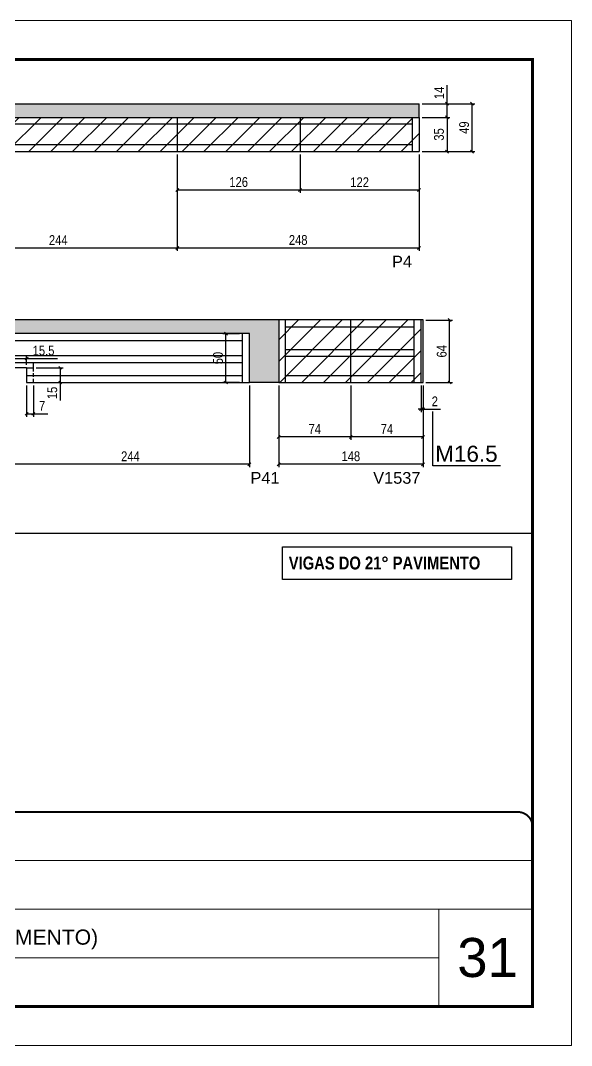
# Model space of a CAD drawing. Extents: x 3309 to 9563, y -2522 to 14608.
# Drawn here: x 7413 to 7978, y 5518 to 6568 of the extents above; entities that cross this region are included whole.
import ezdxf

# ---------------------------------------------------------------- set-up
doc = ezdxf.new("R2010")
doc.units = 0
for name, pattern in [('CONTINUO', [0]), ('DASHED', [0.75, 0.5, -0.25]), ('HIDDEN', [0.375, 0.25, -0.125])]:
    doc.linetypes.add(name, pattern=pattern)
for name, color, linetype in [('5', 5, 'Continuous'), ('COTA', 241, 'Continuous'), ('NOMENCLATURA', 7, 'Continuous'), ('Painéis', 200, 'Continuous'), ('SARR_2.2x7', 40, 'Continuous')]:
    doc.layers.add(name, color=color, linetype=linetype)
for name, color, linetype, lineweight in [('CARIMBO', 255, 'Continuous', 9), ('Folhas', 255, 'Continuous', 9), ('Hachura', 251, 'Continuous', 9), ('SARRAFO DE PRESSAO', 251, 'DASHED', 9)]:
    doc.layers.add(name, color=color, linetype=linetype, lineweight=lineweight)
doc.styles.add('ARIAL', font='arial.ttf')
doc.styles.add('COTA TECNICA', font='techl___.ttf', dxfattribs={"height": 10})
doc.styles.get("Standard").update_dxf_attribs({"font": 'arial.ttf'})
doc.styles.add('TECNICA', font='techb___.ttf', dxfattribs={"height": 10})
doc.dimstyles.new('PAINEL', dxfattribs={"dimtxt": 10, "dimasz": 3, "dimexe": 3, "dimexo": 3, "dimgap": 3, "dimtad": 1, "dimdec": 1, "dimzin": 12, "dimdsep": 46, "dimtxsty": 'COTA TECNICA', "dimblk1": 'OBLIQUE', "dimblk2": 'OBLIQUE', "dimsah": 1, "dimcen": 0.9, "dimclrd": 4, "dimclre": 4, "dimclrt": 240, "dimadec": 1, "dimazin": 3, "dimtfac": 1, "dimtdec": 1, "dimtmove": 0, "dimatfit": 3, "dimfxl": 1, "dimtolj": 1, "dimtzin": 12, "dimarcsym": 0})

# ---------------------------------------------------------------- blocks, each defined once
blk = doc.blocks.new('9999999999')
at = {"color": 30, "linetype": 'CONTINUO'}
for p, q in [((98564.6, 34379.6), (99584, 34379.6)), ((98564.6, 34329.8), (99488, 34329.8)), ((99584, 34329.8), (99488, 34329.8)), ((99488, 34329.8), (99488, 34230.2)), ((98564.6, 34280), (99488, 34280))]:
    blk.add_line(p, q, dxfattribs=at)
at = {"color": 30, "linetype": 'CONTINUO', "const_width": 2}
blk.add_lwpolyline([(99584, 34230.2), (99584, 34414.4, 0.414214), (99569, 34429.4), (98229, 34429.4, 0.414214), (98214, 34414.4), (98214, 34245.2, 0.414214), (98229, 34230.2), (99584, 34230.2)], format="xyb", dxfattribs=at)
at = {"layer": 'Folhas'}
blk.add_lwpolyline([(98139, 34190.2), (99624, 34190.2), (99624, 35240.2), (98139, 35240.2)], close=True, dxfattribs=at)
at = {"layer": 'Folhas', "color": 30, "const_width": 3}
blk.add_lwpolyline([(98214, 34230.2), (99584, 34230.2), (99584, 35200.2), (98214, 35200.2)], close=True, dxfattribs=at)
at = {"color": 7, "linetype": 'Continuous', "ltscale": 5, "style": 'ARIAL'}
blk.add_text('TIPO (7° AO 21° PAVIMENTO)', height=15.483, dxfattribs=at).set_placement((98837.7, 34293.5))
blk = doc.blocks.new('_Oblique')
at = {"color": 0, "linetype": 'ByBlock', "lineweight": -2}
blk.add_line((-0.5, -0.5), (0.5, 0.5), dxfattribs=at)
blk = doc.blocks.new('*D2687')
at = {"layer": 'COTA', "color": 4, "lineweight": -2, "transparency": 16777216}
for p, q in [((7329.6, 6430.6), (7329.6, 6331.8)), ((7573.6, 6430.6), (7573.6, 6331.8)), ((7329.6, 6334.8), (7573.6, 6334.8))]:
    blk.add_line(p, q, dxfattribs=at)
at = {"layer": 'Defpoints', "color": 0, "transparency": 16777216}
for p in [(7329.6, 6433.6), (7573.6, 6433.6), (7573.6, 6334.8)]:
    blk.add_point(p, dxfattribs=at)
at = {"layer": 'COTA', "color": 4, "lineweight": -2, "transparency": 16777216, "xscale": 3, "yscale": 3, "zscale": 3, "rotation": 180}
blk.add_blockref('_Oblique', (7329.6, 6334.8), dxfattribs=at)
at = {"layer": 'COTA', "color": 4, "lineweight": -2, "transparency": 16777216, "xscale": 3, "yscale": 3, "zscale": 3}
blk.add_blockref('_Oblique', (7573.6, 6334.8), dxfattribs=at)
at = {"layer": 'COTA', "color": 240, "transparency": 16777216, "insert": (7451.6, 6342.9), "char_height": 10, "attachment_point": 5, "style": 'COTA TECNICA'}
blk.add_mtext('\\A1;244', dxfattribs=at)
blk = doc.blocks.new('*D2688')
at = {"layer": 'COTA', "color": 4, "lineweight": -2, "transparency": 16777216}
for p, q in [((7573.6, 6430.6), (7573.6, 6331.8)), ((7821.6, 6430.6), (7821.6, 6331.8)), ((7573.6, 6334.8), (7821.6, 6334.8))]:
    blk.add_line(p, q, dxfattribs=at)
at = {"layer": 'Defpoints', "color": 0, "transparency": 16777216}
for p in [(7573.6, 6433.6), (7821.6, 6433.6), (7821.6, 6334.8)]:
    blk.add_point(p, dxfattribs=at)
at = {"layer": 'COTA', "color": 4, "lineweight": -2, "transparency": 16777216, "xscale": 3, "yscale": 3, "zscale": 3, "rotation": 180}
blk.add_blockref('_Oblique', (7573.6, 6334.8), dxfattribs=at)
at = {"layer": 'COTA', "color": 4, "lineweight": -2, "transparency": 16777216, "xscale": 3, "yscale": 3, "zscale": 3}
blk.add_blockref('_Oblique', (7821.6, 6334.8), dxfattribs=at)
at = {"layer": 'COTA', "color": 240, "transparency": 16777216, "insert": (7697.6, 6342.9), "char_height": 10, "attachment_point": 5, "style": 'COTA TECNICA'}
blk.add_mtext('\\A1;248', dxfattribs=at)
blk = doc.blocks.new('*D2692')
at = {"layer": 'COTA', "color": 4, "lineweight": -2, "transparency": 16777216}
for p, q in [((7573.6, 6430.6), (7573.6, 6391.2)), ((7699.6, 6430.6), (7699.6, 6391.2)), ((7573.6, 6394.2), (7699.6, 6394.2))]:
    blk.add_line(p, q, dxfattribs=at)
at = {"layer": 'Defpoints', "color": 0, "transparency": 16777216}
for p in [(7573.6, 6433.6), (7699.6, 6433.6), (7699.6, 6394.2)]:
    blk.add_point(p, dxfattribs=at)
at = {"layer": 'COTA', "color": 4, "lineweight": -2, "transparency": 16777216, "xscale": 3, "yscale": 3, "zscale": 3, "rotation": 180}
blk.add_blockref('_Oblique', (7573.6, 6394.2), dxfattribs=at)
at = {"layer": 'COTA', "color": 4, "lineweight": -2, "transparency": 16777216, "xscale": 3, "yscale": 3, "zscale": 3}
blk.add_blockref('_Oblique', (7699.6, 6394.2), dxfattribs=at)
at = {"layer": 'COTA', "color": 240, "transparency": 16777216, "insert": (7636.6, 6402.3), "char_height": 10, "attachment_point": 5, "style": 'COTA TECNICA'}
blk.add_mtext('\\A1;126', dxfattribs=at)
blk = doc.blocks.new('*D2693')
at = {"layer": 'COTA', "color": 4, "lineweight": -2, "transparency": 16777216}
for p, q in [((7699.6, 6430.6), (7699.6, 6391.2)), ((7821.6, 6430.6), (7821.6, 6391.2)), ((7699.6, 6394.2), (7821.6, 6394.2))]:
    blk.add_line(p, q, dxfattribs=at)
at = {"layer": 'Defpoints', "color": 0, "transparency": 16777216}
for p in [(7699.6, 6433.6), (7821.6, 6433.6), (7821.6, 6394.2)]:
    blk.add_point(p, dxfattribs=at)
at = {"layer": 'COTA', "color": 4, "lineweight": -2, "transparency": 16777216, "xscale": 3, "yscale": 3, "zscale": 3, "rotation": 180}
blk.add_blockref('_Oblique', (7699.6, 6394.2), dxfattribs=at)
at = {"layer": 'COTA', "color": 4, "lineweight": -2, "transparency": 16777216, "xscale": 3, "yscale": 3, "zscale": 3}
blk.add_blockref('_Oblique', (7821.6, 6394.2), dxfattribs=at)
at = {"layer": 'COTA', "color": 240, "transparency": 16777216, "insert": (7760.6, 6402.2), "char_height": 10, "attachment_point": 5, "style": 'COTA TECNICA'}
blk.add_mtext('\\A1;122', dxfattribs=at)
blk = doc.blocks.new('*D2695')
at = {"layer": 'COTA', "color": 4, "lineweight": -2, "transparency": 16777216}
for p, q in [((7824.6, 6468.6), (7853.2, 6468.6)), ((7850.2, 6468.6), (7850.2, 6433.6)), ((7824.6, 6433.6), (7853.2, 6433.6))]:
    blk.add_line(p, q, dxfattribs=at)
at = {"layer": 'Defpoints', "color": 0, "transparency": 16777216}
for p in [(7821.6, 6468.6), (7821.6, 6433.6), (7850.2, 6433.6)]:
    blk.add_point(p, dxfattribs=at)
at = {"layer": 'COTA', "color": 4, "lineweight": -2, "transparency": 16777216, "xscale": 3, "yscale": 3, "zscale": 3}
for p, rotation in [((7850.2, 6468.6), 90), ((7850.2, 6433.6), 270)]:
    blk.add_blockref('_Oblique', p, dxfattribs=dict(at, rotation=rotation))
at = {"layer": 'COTA', "color": 240, "transparency": 16777216, "insert": (7842, 6451.1), "char_height": 10, "attachment_point": 5, "rotation": 90, "style": 'COTA TECNICA'}
blk.add_mtext('\\A1;35', dxfattribs=at)
blk = doc.blocks.new('*D2696')
at = {"layer": 'COTA', "color": 4, "lineweight": -2, "transparency": 16777216}
for p, q in [((7850.2, 6482.6), (7850.2, 6501.7)), ((7824.6, 6482.6), (7853.2, 6482.6)), ((7850.2, 6468.6), (7850.2, 6482.6)), ((7824.6, 6468.6), (7853.2, 6468.6))]:
    blk.add_line(p, q, dxfattribs=at)
at = {"layer": 'Defpoints', "color": 0, "transparency": 16777216}
for p in [(7821.6, 6482.6), (7850.2, 6482.6), (7821.6, 6468.6)]:
    blk.add_point(p, dxfattribs=at)
at = {"layer": 'COTA', "color": 4, "lineweight": -2, "transparency": 16777216, "xscale": 3, "yscale": 3, "zscale": 3}
for p, rotation in [((7850.2, 6482.6), 90), ((7850.2, 6468.6), 270)]:
    blk.add_blockref('_Oblique', p, dxfattribs=dict(at, rotation=rotation))
at = {"layer": 'COTA', "color": 240, "transparency": 16777216, "insert": (7842.2, 6493.6), "char_height": 10, "attachment_point": 5, "rotation": 90, "style": 'COTA TECNICA'}
blk.add_mtext('\\A1;14', dxfattribs=at)
blk = doc.blocks.new('*D2697')
at = {"layer": 'COTA', "color": 4, "lineweight": -2, "transparency": 16777216}
for p, q in [((7824.6, 6482.6), (7878.9, 6482.6)), ((7875.9, 6433.6), (7875.9, 6482.6)), ((7824.6, 6433.6), (7878.9, 6433.6))]:
    blk.add_line(p, q, dxfattribs=at)
at = {"layer": 'Defpoints', "color": 0, "transparency": 16777216}
for p in [(7821.6, 6482.6), (7875.9, 6482.6), (7821.6, 6433.6)]:
    blk.add_point(p, dxfattribs=at)
at = {"layer": 'COTA', "color": 4, "lineweight": -2, "transparency": 16777216, "xscale": 3, "yscale": 3, "zscale": 3}
for p, rotation in [((7875.9, 6482.6), 90), ((7875.9, 6433.6), 270)]:
    blk.add_blockref('_Oblique', p, dxfattribs=dict(at, rotation=rotation))
at = {"layer": 'COTA', "color": 240, "transparency": 16777216, "insert": (7867.8, 6458.1), "char_height": 10, "attachment_point": 5, "rotation": 90, "style": 'COTA TECNICA'}
blk.add_mtext('\\A1;49', dxfattribs=at)
blk = doc.blocks.new('*D2698')
at = {"layer": 'COTA', "color": 4, "lineweight": -2, "transparency": 16777216}
for p, q in [((7828.6, 6261), (7855.9, 6261)), ((7852.9, 6197), (7852.9, 6261)), ((7828.6, 6197), (7855.9, 6197))]:
    blk.add_line(p, q, dxfattribs=at)
at = {"layer": 'Defpoints', "color": 0, "transparency": 16777216}
for p in [(7825.6, 6261), (7852.9, 6261), (7825.6, 6197)]:
    blk.add_point(p, dxfattribs=at)
at = {"layer": 'COTA', "color": 4, "lineweight": -2, "transparency": 16777216, "xscale": 3, "yscale": 3, "zscale": 3}
for p, rotation in [((7852.9, 6261), 90), ((7852.9, 6197), 270)]:
    blk.add_blockref('_Oblique', p, dxfattribs=dict(at, rotation=rotation))
at = {"layer": 'COTA', "color": 240, "transparency": 16777216, "insert": (7844.8, 6229), "char_height": 10, "attachment_point": 5, "rotation": 90, "style": 'COTA TECNICA'}
blk.add_mtext('\\A1;64', dxfattribs=at)
blk = doc.blocks.new('*D2699')
at = {"layer": 'COTA', "color": 4, "lineweight": -2, "transparency": 16777216}
for p, q in [((7677.6, 6194), (7677.6, 6110.3)), ((7825.6, 6194), (7825.6, 6110.3)), ((7825.6, 6113.3), (7677.6, 6113.3))]:
    blk.add_line(p, q, dxfattribs=at)
at = {"layer": 'Defpoints', "color": 0, "transparency": 16777216}
for p in [(7677.6, 6197), (7825.6, 6197), (7677.6, 6113.3)]:
    blk.add_point(p, dxfattribs=at)
at = {"layer": 'COTA', "color": 4, "lineweight": -2, "transparency": 16777216, "xscale": 3, "yscale": 3, "zscale": 3, "rotation": 180}
blk.add_blockref('_Oblique', (7677.6, 6113.3), dxfattribs=at)
at = {"layer": 'COTA', "color": 4, "lineweight": -2, "transparency": 16777216, "xscale": 3, "yscale": 3, "zscale": 3}
blk.add_blockref('_Oblique', (7825.6, 6113.3), dxfattribs=at)
at = {"layer": 'COTA', "color": 240, "transparency": 16777216, "insert": (7751.6, 6121.4), "char_height": 10, "attachment_point": 5, "style": 'COTA TECNICA'}
blk.add_mtext('\\A1;148', dxfattribs=at)
blk = doc.blocks.new('*D2700')
at = {"layer": 'COTA', "color": 4, "lineweight": -2, "transparency": 16777216}
for p, q in [((7751.6, 6194), (7751.6, 6138.3)), ((7825.6, 6194), (7825.6, 6138.3)), ((7825.6, 6141.3), (7751.6, 6141.3))]:
    blk.add_line(p, q, dxfattribs=at)
at = {"layer": 'Defpoints', "color": 0, "transparency": 16777216}
for p in [(7751.6, 6197), (7825.6, 6197), (7751.6, 6141.3)]:
    blk.add_point(p, dxfattribs=at)
at = {"layer": 'COTA', "color": 4, "lineweight": -2, "transparency": 16777216, "xscale": 3, "yscale": 3, "zscale": 3, "rotation": 180}
blk.add_blockref('_Oblique', (7751.6, 6141.3), dxfattribs=at)
at = {"layer": 'COTA', "color": 4, "lineweight": -2, "transparency": 16777216, "xscale": 3, "yscale": 3, "zscale": 3}
blk.add_blockref('_Oblique', (7825.6, 6141.3), dxfattribs=at)
at = {"layer": 'COTA', "color": 240, "transparency": 16777216, "insert": (7788.6, 6149.4), "char_height": 10, "attachment_point": 5, "style": 'COTA TECNICA'}
blk.add_mtext('\\A1;74', dxfattribs=at)
blk = doc.blocks.new('*D2701')
at = {"layer": 'COTA', "color": 4, "lineweight": -2, "transparency": 16777216}
for p, q in [((7677.6, 6194), (7677.6, 6138.3)), ((7751.6, 6194), (7751.6, 6138.3)), ((7751.6, 6141.3), (7677.6, 6141.3))]:
    blk.add_line(p, q, dxfattribs=at)
at = {"layer": 'Defpoints', "color": 0, "transparency": 16777216}
for p in [(7677.6, 6197), (7751.6, 6197), (7677.6, 6141.3)]:
    blk.add_point(p, dxfattribs=at)
at = {"layer": 'COTA', "color": 4, "lineweight": -2, "transparency": 16777216, "xscale": 3, "yscale": 3, "zscale": 3, "rotation": 180}
blk.add_blockref('_Oblique', (7677.6, 6141.3), dxfattribs=at)
at = {"layer": 'COTA', "color": 4, "lineweight": -2, "transparency": 16777216, "xscale": 3, "yscale": 3, "zscale": 3}
blk.add_blockref('_Oblique', (7751.6, 6141.3), dxfattribs=at)
at = {"layer": 'COTA', "color": 240, "transparency": 16777216, "insert": (7714.6, 6149.4), "char_height": 10, "attachment_point": 5, "style": 'COTA TECNICA'}
blk.add_mtext('\\A1;74', dxfattribs=at)
blk = doc.blocks.new('*D2702')
at = {"layer": 'COTA', "color": 4, "lineweight": -2, "transparency": 16777216}
for p, q in [((7403.6, 6209), (7403.6, 6110.3)), ((7647.6, 6194), (7647.6, 6110.3)), ((7647.6, 6113.3), (7403.6, 6113.3))]:
    blk.add_line(p, q, dxfattribs=at)
at = {"layer": 'Defpoints', "color": 0, "transparency": 16777216}
for p in [(7403.6, 6212), (7647.6, 6197), (7403.6, 6113.3)]:
    blk.add_point(p, dxfattribs=at)
at = {"layer": 'COTA', "color": 4, "lineweight": -2, "transparency": 16777216, "xscale": 3, "yscale": 3, "zscale": 3, "rotation": 180}
blk.add_blockref('_Oblique', (7403.6, 6113.3), dxfattribs=at)
at = {"layer": 'COTA', "color": 4, "lineweight": -2, "transparency": 16777216, "xscale": 3, "yscale": 3, "zscale": 3}
blk.add_blockref('_Oblique', (7647.6, 6113.3), dxfattribs=at)
at = {"layer": 'COTA', "color": 240, "transparency": 16777216, "insert": (7525.6, 6121.4), "char_height": 10, "attachment_point": 5, "style": 'COTA TECNICA'}
blk.add_mtext('\\A1;244', dxfattribs=at)
blk = doc.blocks.new('*D2705')
at = {"layer": 'COTA', "color": 4, "lineweight": -2, "transparency": 16777216}
for p, q in [((7403.6, 6215), (7403.6, 6224.6)), ((7403.6, 6221.6), (7419.1, 6221.6)), ((7419.1, 6215), (7419.1, 6224.6)), ((7419.1, 6221.6), (7450.9, 6221.6))]:
    blk.add_line(p, q, dxfattribs=at)
at = {"layer": 'Defpoints', "color": 0, "transparency": 16777216}
for p in [(7419.1, 6221.6), (7403.6, 6212), (7419.1, 6212)]:
    blk.add_point(p, dxfattribs=at)
at = {"layer": 'COTA', "color": 4, "lineweight": -2, "transparency": 16777216, "xscale": 3, "yscale": 3, "zscale": 3, "rotation": 180}
blk.add_blockref('_Oblique', (7403.6, 6221.6), dxfattribs=at)
at = {"layer": 'COTA', "color": 4, "lineweight": -2, "transparency": 16777216, "xscale": 3, "yscale": 3, "zscale": 3}
blk.add_blockref('_Oblique', (7419.1, 6221.6), dxfattribs=at)
at = {"layer": 'COTA', "color": 240, "transparency": 16777216, "insert": (7436.5, 6229.7), "char_height": 10, "attachment_point": 5, "style": 'COTA TECNICA'}
blk.add_mtext('\\A1;15.5', dxfattribs=at)
blk = doc.blocks.new('*D2706')
at = {"layer": 'COTA', "color": 4, "lineweight": -2, "transparency": 16777216}
for p, q in [((7419.1, 6194), (7419.1, 6161.9)), ((7426.1, 6194), (7426.1, 6161.9)), ((7419.1, 6164.9), (7426.1, 6164.9)), ((7426.1, 6164.9), (7440.9, 6164.9))]:
    blk.add_line(p, q, dxfattribs=at)
at = {"layer": 'Defpoints', "color": 0, "transparency": 16777216}
for p in [(7419.1, 6197), (7426.1, 6197), (7426.1, 6164.9)]:
    blk.add_point(p, dxfattribs=at)
at = {"layer": 'COTA', "color": 4, "lineweight": -2, "transparency": 16777216, "xscale": 3, "yscale": 3, "zscale": 3, "rotation": 180}
blk.add_blockref('_Oblique', (7419.1, 6164.9), dxfattribs=at)
at = {"layer": 'COTA', "color": 4, "lineweight": -2, "transparency": 16777216, "xscale": 3, "yscale": 3, "zscale": 3}
blk.add_blockref('_Oblique', (7426.1, 6164.9), dxfattribs=at)
at = {"layer": 'COTA', "color": 240, "transparency": 16777216, "insert": (7435, 6173), "char_height": 10, "attachment_point": 5, "style": 'COTA TECNICA'}
blk.add_mtext('\\A1;7', dxfattribs=at)
blk = doc.blocks.new('*D2707')
at = {"layer": 'COTA', "color": 4, "lineweight": -2, "transparency": 16777216}
for p, q in [((7429.1, 6212), (7456.6, 6212)), ((7453.6, 6212), (7453.6, 6197)), ((7429.1, 6197), (7456.6, 6197)), ((7453.6, 6197), (7453.6, 6178.7))]:
    blk.add_line(p, q, dxfattribs=at)
at = {"layer": 'Defpoints', "color": 0, "transparency": 16777216}
for p in [(7426.1, 6212), (7426.1, 6197), (7453.6, 6197)]:
    blk.add_point(p, dxfattribs=at)
at = {"layer": 'COTA', "color": 4, "lineweight": -2, "transparency": 16777216, "xscale": 3, "yscale": 3, "zscale": 3}
for p, rotation in [((7453.6, 6212), 90), ((7453.6, 6197), 270)]:
    blk.add_blockref('_Oblique', p, dxfattribs=dict(at, rotation=rotation))
at = {"layer": 'COTA', "color": 240, "transparency": 16777216, "insert": (7445.5, 6186.3), "char_height": 10, "attachment_point": 5, "rotation": 90, "style": 'COTA TECNICA'}
blk.add_mtext('\\A1;15', dxfattribs=at)
blk = doc.blocks.new('*D2710')
at = {"layer": 'COTA', "color": 4, "lineweight": -2, "transparency": 16777216}
for p, q in [((7637.6, 6247), (7620.5, 6247)), ((7623.5, 6197), (7623.5, 6247)), ((7637.6, 6197), (7620.5, 6197))]:
    blk.add_line(p, q, dxfattribs=at)
at = {"layer": 'Defpoints', "color": 0, "transparency": 16777216}
for p in [(7623.5, 6247), (7640.6, 6247), (7640.6, 6197)]:
    blk.add_point(p, dxfattribs=at)
at = {"layer": 'COTA', "color": 4, "lineweight": -2, "transparency": 16777216, "xscale": 3, "yscale": 3, "zscale": 3}
for p, rotation in [((7623.5, 6247), 90), ((7623.5, 6197), 270)]:
    blk.add_blockref('_Oblique', p, dxfattribs=dict(at, rotation=rotation))
at = {"layer": 'COTA', "color": 240, "transparency": 16777216, "insert": (7615.4, 6222), "char_height": 10, "attachment_point": 5, "rotation": 90, "style": 'COTA TECNICA'}
blk.add_mtext('\\A1;50', dxfattribs=at)
blk = doc.blocks.new('*D2686')
at = {"layer": 'COTA', "color": 4, "lineweight": -2, "transparency": 16777216}
for p, q in [((7823.6, 6194), (7823.6, 6166.7)), ((7825.6, 6194), (7825.6, 6166.7)), ((7823.6, 6169.7), (7820.6, 6169.7)), ((7823.6, 6169.7), (7825.6, 6169.7)), ((7825.6, 6169.7), (7843.7, 6169.7))]:
    blk.add_line(p, q, dxfattribs=at)
at = {"layer": 'Defpoints', "color": 0, "transparency": 16777216}
for p in [(7823.6, 6197), (7825.6, 6197), (7825.6, 6169.7)]:
    blk.add_point(p, dxfattribs=at)
at = {"layer": 'COTA', "color": 4, "lineweight": -2, "transparency": 16777216, "xscale": 3, "yscale": 3, "zscale": 3}
blk.add_blockref('_Oblique', (7823.6, 6169.7), dxfattribs=at)
at = {"layer": 'COTA', "color": 4, "lineweight": -2, "transparency": 16777216, "xscale": 3, "yscale": 3, "zscale": 3, "rotation": 180}
blk.add_blockref('_Oblique', (7825.6, 6169.7), dxfattribs=at)
at = {"layer": 'COTA', "color": 240, "transparency": 16777216, "insert": (7837.7, 6177.7), "char_height": 10, "attachment_point": 5, "style": 'COTA TECNICA'}
blk.add_mtext('\\A1;2', dxfattribs=at)

msp = doc.modelspace()

# ---------------------------------------------------------------- hatches: boundary and pattern name
at = {"layer": 'COTA'}
h = msp.add_hatch(dxfattribs=at)
h.set_pattern_fill('AR-CONC', color=256, scale=0.03)
h.set_pattern_definition([(50, (-1634.0637, -6891.4506), (5.4655401, -0.4781726), [0.5715, -6.2865]), (355, (-1634.0637, -6891.4506), (-1.0573026, 5.7317054), [0.4572, -5.0292175]), (100.451445, (-1633.608, -6891.4905), (4.4082374, 5.2535326), [0.4857003, -5.3427073]), (46.1842, (-1634.0637, -6889.9266), (8.1323712, -1.2612698), [0.85725, -9.42975]), (96.63556, (-1633.386, -6890.032), (7.122124, 7.4227837), [0.7285507, -8.0140682]), (351.18415, (-1634.064, -6889.927), (7.122124, 7.4227837), [0.685799, -7.543792]), (21, (-1633.3017, -6890.3076), (4.5484317, -3.067956), [0.5715, -6.2865]), (326, (-1633.3017, -6890.3076), (1.8540609, 5.525639), [0.4572, -5.0292]), (71.451445, (-1632.9226, -6890.5633), (6.4024926, 2.457683), [0.4857003, -5.3426981]), (37.5, (-1634.0637, -6891.4506), (0.0926581, 2.53665117), [0, -4.96824, 0, -5.1054, 0, -5.04825]), (7.5, (-1634.0637, -6891.4506), (2.00458988, 3.00541724), [0, -2.91084, 0, -4.85394, 0, -1.92405]), (327.5, (-1635.763, -6891.4506), (4.06771786, -0.17186232), [0, -1.905, 0, -5.9436, 0, -7.8867]), (317.5, (-1636.525, -6891.4506), (4.44387544, 0.7627947), [0, -2.4765, 0, -3.94716, 0, -5.6007])])
h.paths.add_polyline_path([(7055.64, 6418.56), (7085.64, 6418.56), (7085.64, 6468.56), (7821.64, 6468.56), (7821.64, 6482.56), (6911.64, 6482.56), (6911.64, 6466.56), (7055.64, 6466.56)])
h = msp.add_hatch(dxfattribs=at)
h.set_pattern_fill('AR-CONC', color=256, scale=0.03)
h.set_pattern_definition([(50, (-1585, -6891.4506), (5.4655401, -0.4781726), [0.5715, -6.2865]), (355, (-1585, -6891.4506), (-1.0573026, 5.7317054), [0.4572, -5.0292175]), (100.451445, (-1584.5445, -6891.4905), (4.4082374, 5.2535326), [0.4857003, -5.3427073]), (46.1842, (-1585, -6889.9266), (8.1323712, -1.2612698), [0.85725, -9.42975]), (96.63556, (-1584.322, -6890.032), (7.122124, 7.4227837), [0.7285507, -8.0140682]), (351.18415, (-1585, -6889.927), (7.122124, 7.4227837), [0.685799, -7.543792]), (21, (-1584.238, -6890.3076), (4.5484317, -3.067956), [0.5715, -6.2865]), (326, (-1584.238, -6890.3076), (1.8540609, 5.525639), [0.4572, -5.0292]), (71.451445, (-1583.859, -6890.5633), (6.4024926, 2.457683), [0.4857003, -5.3426981]), (37.5, (-1585, -6891.4506), (0.0926581, 2.53665117), [0, -4.96824, 0, -5.1054, 0, -5.04825]), (7.5, (-1585, -6891.4506), (2.00458988, 3.00541724), [0, -2.91084, 0, -4.85394, 0, -1.92405]), (327.5, (-1586.6993, -6891.4506), (4.06771786, -0.17186232), [0, -1.905, 0, -5.9436, 0, -7.8867]), (317.5, (-1587.4613, -6891.4506), (4.44387544, 0.7627947), [0, -2.4765, 0, -3.94716, 0, -5.6007])])
h.paths.add_polyline_path([(7647.64, 6197.03), (7677.64, 6197.03), (7677.64, 6261.03), (6911.64, 6261.03), (6911.64, 6247.03), (7647.64, 6247.03)])
at = {"layer": 'Hachura', "linetype": 'ByBlock'}
h = msp.add_hatch(dxfattribs=at)
h.set_pattern_fill('ANSI31', color=256, scale=5)
h.paths.add_polyline_path([(6983.64, 6466.56), (6911.64, 6466.56), (6911.64, 6418.56), (6983.64, 6418.56)])
h.paths.add_polyline_path([(7055.64, 6466.56), (6983.64, 6466.56), (6983.64, 6418.56), (7055.64, 6418.56)])
h.paths.add_polyline_path([(7573.64, 6468.56), (7329.64, 6468.56), (7329.64, 6433.56), (7573.64, 6433.56)])
h.paths.add_polyline_path([(7699.64, 6468.56), (7573.64, 6468.56), (7573.64, 6433.56), (7699.64, 6433.56)])
h.paths.add_polyline_path([(7821.64, 6468.56), (7699.64, 6468.56), (7699.64, 6433.56), (7821.64, 6433.56)])
h.paths.add_polyline_path([(7823.64, 6261.03), (7751.64, 6261.03), (7751.64, 6197.03), (7823.64, 6197.03)])
h.paths.add_polyline_path([(7751.64, 6261.03), (7677.64, 6261.03), (7677.64, 6197.03), (7751.64, 6197.03)])
h.paths.add_polyline_path([(7403.64, 6247.03), (7159.64, 6247.03), (7159.64, 6212.03), (7403.64, 6212.03)])
h.paths.add_polyline_path([(7159.64, 6247.03), (7033.64, 6247.03), (7033.64, 6212.03), (7159.64, 6212.03)])
h.paths.add_polyline_path([(7033.64, 6247.03), (6911.64, 6247.03), (6911.64, 6212.03), (7033.64, 6212.03)])
h.paths.add_polyline_path([(6714.36, 6186.43), (6695.36, 6186.43), (6695.36, 6171.43), (6714.36, 6171.43)])

# ---------------------------------------------------------------- linework, layer by layer
at = {"layer": 'COTA'}
for p, q in [((6911.64, 6482.56), (7821.64, 6482.56)), ((7821.64, 6468.56), (7821.64, 6482.56)), ((7677.64, 6261.03), (6911.64, 6261.03)), ((7426.14, 6212.03), (7426.14, 6217.58)), ((7419.14, 6212.03), (7426.14, 6212.03)), ((7677.64, 6197.03), (7647.64, 6197.03)), ((7677.64, 6197.03), (7677.64, 6197.03)), ((6567.87, 6042.83), (7937.87, 6042.83))]:
    msp.add_line(p, q, dxfattribs=at)
at = {"layer": 'NOMENCLATURA', "linetype": 'Continuous'}
for p, q in [((7835.84, 6111.56), (7835.84, 6167.2)), ((7904.93, 6111.56), (7835.84, 6111.56))]:
    msp.add_line(p, q, dxfattribs=at)
at = {"layer": 'NOMENCLATURA'}
msp.add_lwpolyline([(7681.65, 6028.69), (7916.23, 6028.69), (7916.23, 5995.05), (7681.65, 5995.05)], close=True, dxfattribs=at)
at = {"layer": 'Painéis', "linetype": 'ByBlock'}
for p, q in [((7085.64, 6468.56), (7821.64, 6468.56)), ((7573.64, 6468.56), (7573.64, 6433.56)), ((7699.64, 6468.56), (7699.64, 6433.56)), ((7821.64, 6468.56), (7821.64, 6433.56)), ((7314.14, 6433.56), (7821.64, 6433.56)), ((7825.64, 6261.03), (7677.64, 6261.03)), ((7677.64, 6261.03), (7677.64, 6197.03)), ((7751.64, 6197.03), (7751.64, 6261.03)), ((7823.64, 6197.03), (7823.64, 6261.03)), ((7825.64, 6197.03), (7825.64, 6261.03)), ((7647.64, 6247.03), (6911.64, 6247.03)), ((7647.64, 6197.03), (7647.64, 6247.03)), ((7419.14, 6212.03), (6911.64, 6212.03)), ((7419.14, 6212.03), (7419.14, 6197.03)), ((7419.14, 6197.03), (7647.64, 6197.03)), ((7677.64, 6197.03), (7825.64, 6197.03))]:
    msp.add_line(p, q, dxfattribs=at)
at = {"layer": 'SARR_2.2x7', "linetype": 'Continuous'}
for p, q in [((7814.64, 6468.56), (7814.64, 6433.56)), ((7573.64, 6461.56), (7329.64, 6461.56)), ((7814.64, 6461.56), (7573.64, 6461.56)), ((7573.64, 6440.56), (7329.64, 6440.56)), ((7814.64, 6440.56), (7573.64, 6440.56)), ((7684.64, 6197.03), (7684.64, 6261.03)), ((7816.64, 6197.03), (7816.64, 6261.03)), ((7684.64, 6254.03), (7751.64, 6254.03)), ((7751.64, 6254.03), (7816.64, 6254.03)), ((7403.64, 6240.03), (7640.64, 6240.03)), ((7640.64, 6197.03), (7640.64, 6247.03)), ((7684.64, 6230.96), (7751.64, 6230.96)), ((7751.64, 6230.96), (7816.64, 6230.96)), ((7403.64, 6224.58), (7640.64, 6224.58)), ((7403.64, 6217.58), (7640.64, 6217.58)), ((7684.64, 6223.96), (7751.64, 6223.96)), ((7751.64, 6223.96), (7816.64, 6223.96)), ((7419.14, 6204.03), (7640.64, 6204.03)), ((7684.64, 6204.03), (7751.64, 6204.03)), ((7751.64, 6204.03), (7816.64, 6204.03))]:
    msp.add_line(p, q, dxfattribs=at)
at = {"layer": 'SARR_2.2x7', "linetype": 'HIDDEN', "ltscale": 15}
msp.add_line((7426.14, 6197.03), (7426.14, 6212.03), dxfattribs=at)

# ---------------------------------------------------------------- block references
at = {"layer": 'SARRAFO DE PRESSAO', "color": 6, "linetype": 'ByBlock'}
msp.add_blockref('9999999999', (-91646.11, -28672.37), dxfattribs=at)

# ---------------------------------------------------------------- texts
at = {"layer": '5', "linetype": 'Continuous'}
for s, rotation, p in [('P4', 359.99996, (7793.79, 6314.84)), ('P41', 0.00004, (7648.7, 6093.3)), ('V1537', 0.00004, (7774.52, 6093.3))]:
    msp.add_text(s, height=12, rotation=rotation, dxfattribs=at).set_placement(p)
at = {"layer": 'CARIMBO', "style": 'ARIAL'}
msp.add_text('31', height=40, dxfattribs=at).set_placement((7860.73, 5587.98))
at = {"layer": 'NOMENCLATURA', "linetype": 'Continuous'}
msp.add_text('M16.5', height=16.5, dxfattribs=at).set_placement((7838.07, 6115.76))
at = {"layer": 'NOMENCLATURA', "style": 'TECNICA'}
msp.add_text('VIGAS DO 21° PAVIMENTO', height=13.2, dxfattribs=at).set_placement((7687.95, 6005.49))

# ---------------------------------------------------------------- dimensions: what is measured, and where the dimension line sits
at = {"layer": 'COTA'}
for base, p1, p2, angle, picture, middle in [((7850.22, 6482.56), (7821.64, 6468.56), (7821.64, 6482.56), 90, '*D2696', (7842.15, 6493.62)), ((7875.92, 6482.56), (7821.64, 6433.56), (7821.64, 6482.56), 90, '*D2697', (7867.82, 6458.06)), ((7850.22, 6433.56), (7821.64, 6468.56), (7821.64, 6433.56), 90, '*D2695', (7842.01, 6451.06)), ((7852.94, 6261.03), (7825.64, 6197.03), (7825.64, 6261.03), 90, '*D2698', (7844.84, 6229.03)), ((7623.53, 6247.03), (7640.64, 6197.03), (7640.64, 6247.03), 90, '*D2710', (7615.42, 6222.03)), ((7419.14, 6221.59), (7403.64, 6212.03), (7419.14, 6212.03), 180, '*D2705', (7436.53, 6229.7)), ((7403.64, 6113.31), (7647.64, 6197.03), (7403.64, 6212.03), 180, '*D2702', (7525.64, 6121.39)), ((7453.61, 6197.03), (7426.14, 6212.03), (7426.14, 6197.03), 90, '*D2707', (7445.5, 6186.34)), ((7426.14, 6164.88), (7419.14, 6197.03), (7426.14, 6197.03), 180, '*D2706', (7435, 6172.95)), ((7677.64, 6113.31), (7825.64, 6197.03), (7677.64, 6197.03), 180, '*D2699', (7751.64, 6121.41)), ((7751.64, 6141.3), (7825.64, 6197.03), (7751.64, 6197.03), 180, '*D2700', (7788.64, 6149.38))]:
    dim = msp.add_linear_dim(base=base, p1=p1, p2=p2, angle=angle, dimstyle='PAINEL', dxfattribs=at)
    dim.commit()
    dim.dimension.update_dxf_attribs({"geometry": picture, "text_midpoint": middle})
for base, p1, p2, picture, middle in [((7573.64, 6334.85), (7329.64, 6433.56), (7573.64, 6433.56), '*D2687', (7451.64, 6342.92)), ((7699.64, 6394.15), (7573.64, 6433.56), (7699.64, 6433.56), '*D2692', (7636.64, 6402.25)), ((7825.64, 6169.71), (7823.64, 6197.03), (7825.64, 6197.03), '*D2686', (7837.69, 6177.71))]:
    dim = msp.add_linear_dim(base=base, p1=p1, p2=p2, dimstyle='PAINEL', dxfattribs=at)
    dim.commit()
    dim.dimension.update_dxf_attribs({"geometry": picture, "text_midpoint": middle})
for base, p1, picture, middle in [((7821.64, 6334.85), (7573.64, 6433.56), '*D2688', (7697.64, 6342.94)), ((7821.64, 6394.15), (7699.64, 6433.56), '*D2693', (7760.64, 6402.21))]:
    dim = msp.add_linear_dim(base=base, p1=p1, p2=(7821.64, 6433.56), dimstyle='PAINEL', override={"dimtmove": 1}, dxfattribs=at)
    dim.commit()
    dim.dimension.update_dxf_attribs({"geometry": picture, "text_midpoint": middle})
dim = msp.add_linear_dim(base=(7677.64, 6141.3), p1=(7751.64, 6197.03), p2=(7677.64, 6197.03), angle=180, dimstyle='PAINEL', override={"dimtmove": 1}, dxfattribs=at)
dim.commit()
dim.dimension.update_dxf_attribs({"geometry": '*D2701', "text_midpoint": (7714.64, 6149.38)})

doc.saveas('drawing.dxf')
